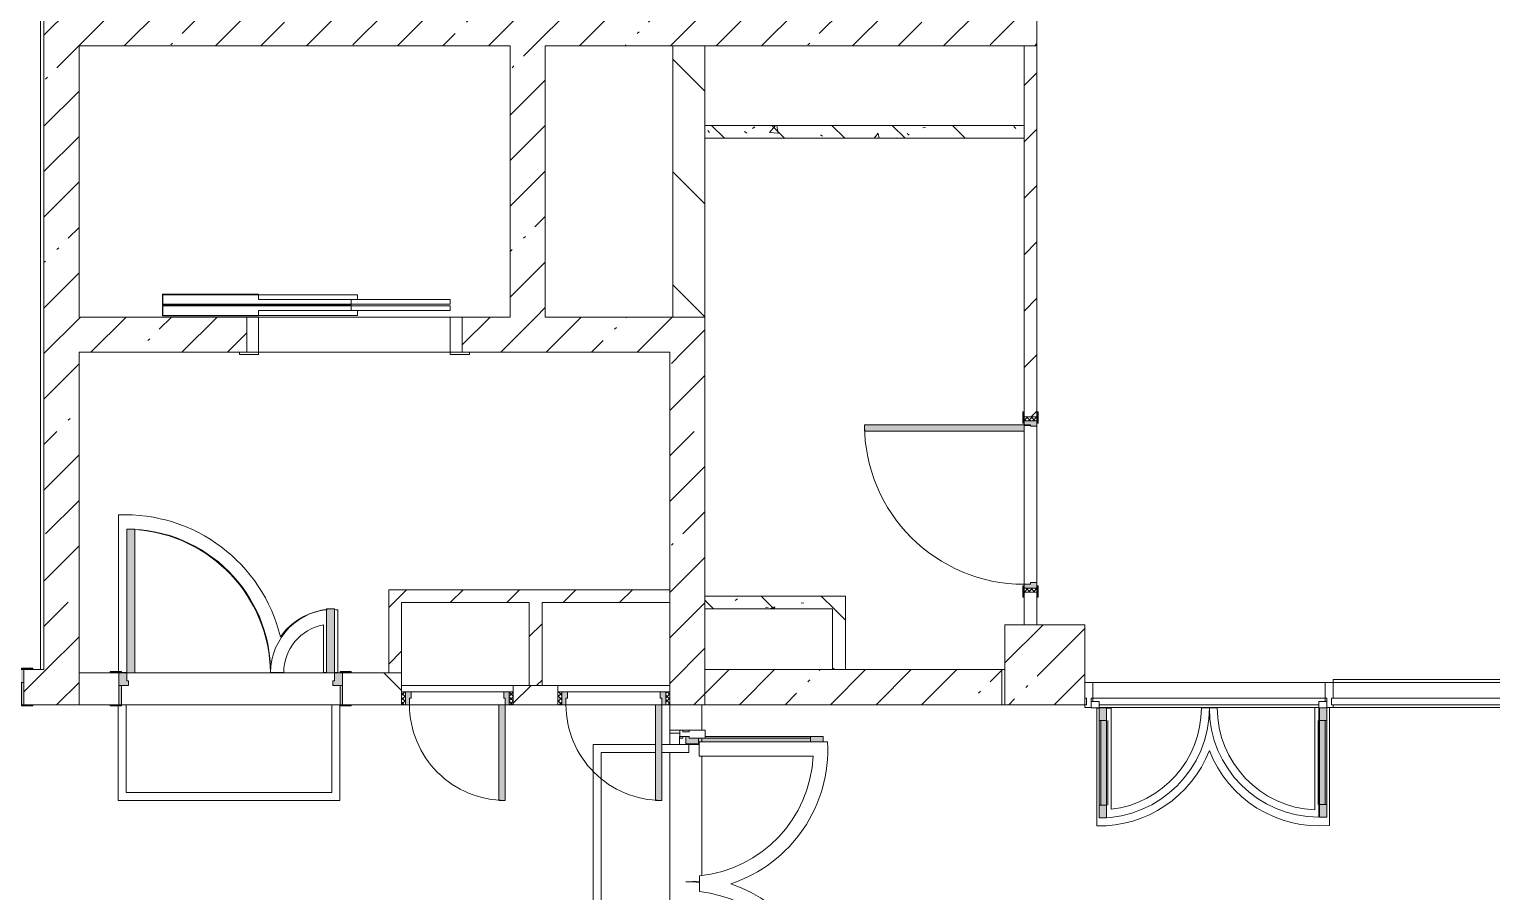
# Model space of a CAD drawing. Header units: millimetres. Extents: x 35098 to 231722, y -8553 to 29000.
# Drawn here: x 199200 to 208361, y 12227 to 17634 of the extents above; entities that cross this region are included whole.
import ezdxf

# ---------------------------------------------------------------- set-up
doc = ezdxf.new("R2010")
doc.units = ezdxf.units.MM
for name, color, linetype, lineweight, true_color in [('A-DETL-GENF-2', 7, 'Continuous', 5, 0xe2e2e2), ('A-DETL-GENF-3', 7, 'Continuous', 5, 0xaaaaaa), ('A-DOOR-2', 7, 'Continuous', 5, 0xaaaaaa), ('A-DOOR-3', 7, 'Continuous', 5, 0xe2e2e2), ('A-DOOR-FRAM-1', 7, 'Continuous', 5, 0xe2e2e2), ('A-DOOR-FRAM-2', 7, 'Continuous', 5, 0xaaaaaa), ('A-FLOR-1', 7, 'Continuous', 5, 0xaaaaaa), ('I-WALL-5', 7, 'Continuous', 5, 0x787878)]:
    doc.layers.add(name, color=color, linetype=linetype, lineweight=lineweight, true_color=true_color)
for name, color, linetype, lineweight in [('A-GLAZ-CURT-1', 7, 'Continuous', 5), ('A-GLAZ-CWMG-1', 7, 'Continuous', 5), ('A-WALL', 7, 'Continuous', 9), ('I-WALL-3', 7, 'Continuous', 5), ('S-COLS-1', 7, 'Continuous', 5)]:
    doc.layers.add(name, color=color, linetype=linetype, lineweight=lineweight)
pattern_1 = [(45, (104712.3, 0), (-285.1231, 285.1231), []), (45, (104997.44, 0), (-285.1231, 285.1231), [504.031, -100.806, 16.764, -84.042])]
pattern_2 = [(135, (104712.3, 0), (-353.5534, -353.5534), [])]
pattern_3 = [(45, (104712.32, 0), (-176.7767, 176.7767), [])]
pattern_4 = [(135, (104712.3, 0), (-377.1708, -377.1708), [533.4, -88.9, 17.78, -88.9]), (135, (104712.3, 376.94), (-377.1708, -377.1708), []), (50, (104712.3, 0), (637.6445, -55.7866), [66.675, -733.425]), (355, (104712.3, 0), (-123.3494, 668.6992), [53.34, -586.74]), (100.451, (104765.45, -4.65), (514.299, 612.908), [56.665, -623.315]), (46.184, (104712.3, 177.8), (948.7764, -147.1497), [100.012, -1100.137]), (96.636, (104791.4, 165.5), (830.909, 865.997), [84.998, -934.973]), (351.184, (104712.3, 177.8), (830.918, 865.988), [80.01, -880.11]), (21, (104801.2, 133.35), (530.6506, -357.9283), [66.675, -733.425]), (326, (104801.2, 133.35), (216.308, 644.6585), [53.34, -586.74]), (71.451, (104845.44, 103.5), (746.9596, 286.7243), [56.665, -623.315]), (37.5, (104712.32, 0), (10.81053, 295.9426), [16.764, -562.864, 16.764, -578.866, -588.962]), (37.5, (104712.32, 0), (10.81053, 295.9426), [-1175.258, 16.764, -572.198]), (7.5, (104712.3, 0), (233.8692, 350.6318), [16.764, -322.834, 16.764, -549.529, -224.472]), (7.5, (104712.3, 0), (233.8692, 350.6318), [-905.891, 16.764, -207.708]), (327.5, (104514.07, 0), (474.5678, -20.0513), [16.764, -205.486, 16.764, -676.656, -920.115]), (327.5, (104514.07, 0), (474.5678, -20.0513), [-915.67, 16.764, -903.351]), (317.5, (104425.17, 0), (518.4522, 88.9934), [16.764, -272.161, 16.764, -443.738, -653.415]), (317.5, (104425.17, 0), (518.4522, 88.9934), [-749.427, 16.764, -636.651])]

# ---------------------------------------------------------------- blocks, each defined once
blk = doc.blocks.new('110_Дверь_СКБ_1Ст_Внутренняя1 - Д-3б_п_ 1100x2100h_много всего 2-32816779-2_7_2_птичка')
at = {"layer": 'A-DOOR-2'}
h = blk.add_hatch(dxfattribs=at)
h.set_pattern_fill('FP_143', color=256, style=0, pattern_type=2)
h.set_pattern_definition([(135, (1751.41, 104.685), (-14.14214, -14.14214), []), (225, (1751.41, 104.685), (14.14214, -14.14214), [])])
h.paths.add_polyline_path([(537.5, -40), (562.5, -40), (562.5, 40), (537.5, 40)])
at = {"layer": 'A-DOOR-3'}
h = blk.add_hatch(color=256, dxfattribs=at)
h.paths.add_polyline_path([(-512.5, 40), (-512.5, -40), (-477.5, -40), (-477.5, 0), (-487.5, 0), (-487.5, 40)])
h.paths.add_polyline_path([(502.5, 0), (502.5, -40), (537.5, -40), (537.5, 40), (512.5, 40), (512.5, 0)])
at = {"layer": 'A-DOOR-FRAM-1'}
for points in [[(472.5, 40), (512.5, 40), (512.5, 1040), (472.5, 1040)], [(-567.5, 40), (-497.5, 40), (-497.5, 48), (-567.5, 48)], [(522.5, 40), (592.5, 40), (592.5, 48), (522.5, 48)], [(-567.5, -48), (-497.5, -48), (-497.5, -40), (-567.5, -40)], [(522.5, -48), (592.5, -48), (592.5, -40), (522.5, -40)]]:
    blk.add_hatch(color=256, dxfattribs=at).paths.add_polyline_path(points)
at = {"layer": 'A-DOOR-FRAM-2'}
h = blk.add_hatch(dxfattribs=at)
h.set_pattern_fill('FP_144', color=256, style=0, pattern_type=2)
h.set_pattern_definition([(45, (-371.384, 104.685), (-14.1421, 14.1421), []), (135, (-371.384, 104.685), (-14.1421, -14.1421), [])])
h.paths.add_polyline_path([(-537.5, -40), (-512.5, -40), (-512.5, 40), (-537.5, 40)])
at = {"layer": 'A-DOOR-2'}
for p, q in [((512.5, 1040), (472.5, 1040)), ((472.5, 1040), (472.5, 40)), ((512.5, 40), (512.5, 1040)), ((472.5, 40), (512.5, 40))]:
    blk.add_line(p, q, dxfattribs=at)
blk.add_arc((512.5, 40), 1000, 90, 180, dxfattribs=at)
at = {"layer": 'A-DOOR-FRAM-2'}
for p, q in [((-497.5, 48), (-567.5, 48)), ((-567.5, 48), (-567.5, 40)), ((-567.5, 40), (-497.5, 40)), ((-512.5, 40), (-537.5, 40)), ((-537.5, 40), (-537.5, -40)), ((-487.5, 40), (-512.5, 40)), ((-512.5, 40), (-512.5, -40)), ((-512.5, -40), (-512.5, 40)), ((-497.5, 40), (-512.5, 40)), ((-512.5, 40), (-512.5, 39)), ((-512.5, 39), (-497.5, 39)), ((-497.5, 40), (-497.5, 48)), ((-497.5, 39), (-497.5, 40)), ((-487.5, 0), (-487.5, 40)), ((-477.5, 0), (-487.5, 0)), ((-477.5, -40), (-477.5, 0)), ((512.5, 0), (502.5, 0)), ((502.5, 0), (502.5, -40)), ((512.5, 40), (512.5, 0)), ((537.5, 40), (512.5, 40)), ((592.5, 48), (522.5, 48)), ((522.5, 48), (522.5, 40)), ((537.5, 40), (522.5, 40)), ((522.5, 40), (522.5, 39)), ((522.5, 40), (592.5, 40)), ((522.5, 39), (537.5, 39)), ((537.5, -40), (537.5, 40)), ((562.5, 40), (537.5, 40)), ((537.5, 40), (537.5, -40)), ((537.5, 39), (537.5, 40)), ((562.5, -40), (562.5, 40)), ((592.5, 40), (592.5, 48)), ((-497.5, -40), (-567.5, -40)), ((-567.5, -40), (-567.5, -48)), ((-567.5, -48), (-497.5, -48)), ((-537.5, -40), (-512.5, -40)), ((-497.5, -39), (-512.5, -39)), ((-512.5, -39), (-512.5, -40)), ((-512.5, -40), (-477.5, -40)), ((-512.5, -40), (-497.5, -40)), ((-497.5, -40), (-497.5, -39)), ((-497.5, -48), (-497.5, -40)), ((502.5, -40), (537.5, -40)), ((537.5, -39), (522.5, -39)), ((522.5, -39), (522.5, -40)), ((522.5, -40), (537.5, -40)), ((592.5, -40), (522.5, -40)), ((522.5, -40), (522.5, -48)), ((522.5, -48), (592.5, -48)), ((537.5, -40), (537.5, -39)), ((537.5, -40), (562.5, -40)), ((592.5, -48), (592.5, -40))]:
    blk.add_line(p, q, dxfattribs=at)
blk = doc.blocks.new('110_Дверь_СКБ_2Ст - Д-1_л_Лестничная клетка EIS60 2-32142534-2_7_2_птичка')
at = {"layer": 'A-DOOR-3'}
for points in [[(662.5, 110), (662.5, 1010), (612.5, 1010), (612.5, 110)], [(-587.5, 510), (-637.5, 510), (-637.5, 110), (-587.5, 110), (-587.5, 433.2)], [(712.5, 30), (697.5, 30), (697.5, -110), (712.5, -110), (712.5, -30.6)]]:
    blk.add_hatch(color=256, dxfattribs=at).paths.add_polyline_path(points)
h = blk.add_hatch(color=256, dxfattribs=at)
h.paths.add_polyline_path([(712.5, 110), (662.5, 110), (662.5, 60), (652.5, 60), (652.5, 30), (712.5, 30)])
h.paths.add_polyline_path([(-627.5, 30), (-627.5, 60), (-637.5, 60), (-637.5, 110), (-687.5, 110), (-687.5, 30)])
at = {"layer": 'A-DOOR-FRAM-1'}
for points in [[(-672.5, 110), (-672.5, 118), (-742.5, 118), (-742.5, 110)], [(767.5, 110), (767.5, 118), (697.5, 118), (697.5, 110)], [(-672.5, 30), (-687.5, 30), (-687.5, -110), (-672.5, -110), (-672.5, -30.6)], [(-672.5, -110), (-742.5, -110), (-742.5, -118), (-672.5, -118)], [(767.5, -118), (767.5, -110), (697.5, -110), (697.5, -118)]]:
    blk.add_hatch(color=256, dxfattribs=at).paths.add_polyline_path(points)
at = {"layer": 'A-DOOR-2'}
for p, q in [((662.5, 1010), (612.5, 1010)), ((612.5, 1010), (612.5, 110)), ((662.5, 110), (662.5, 1010)), ((-637.5, 510), (-637.5, 110)), ((-587.5, 510), (-637.5, 510)), ((-587.5, 110), (-587.5, 510)), ((-637.5, 110), (-587.5, 110)), ((612.5, 110), (662.5, 110))]:
    blk.add_line(p, q, dxfattribs=at)
for centre, radius, start, end in [((662.5, 110), 900, 90, 180), ((-637.5, 110), 400, 360, 90)]:
    blk.add_arc(centre, radius, start, end, dxfattribs=at)
at = {"layer": 'A-DOOR-FRAM-2'}
for p, q in [((-672.5, 118), (-742.5, 118)), ((-742.5, 118), (-742.5, 110)), ((-742.5, 110), (-672.5, 110)), ((-637.5, 110), (-687.5, 110)), ((-687.5, 110), (-687.5, 30)), ((-672.5, 110), (-672.5, 118)), ((-637.5, 60), (-637.5, 110)), ((662.5, 110), (662.5, 60)), ((712.5, 110), (662.5, 110)), ((767.5, 118), (697.5, 118)), ((697.5, 118), (697.5, 110)), ((697.5, 110), (767.5, 110)), ((712.5, 30), (712.5, 110)), ((767.5, 110), (767.5, 118)), ((-687.5, 30), (-627.5, 30)), ((-672.5, 30), (-687.5, 30)), ((-687.5, 30), (-687.5, -110)), ((-672.5, -110), (-672.5, 30)), ((-627.5, 60), (-637.5, 60)), ((-627.5, 30), (-627.5, 60)), ((662.5, 60), (652.5, 60)), ((652.5, 60), (652.5, 30)), ((652.5, 30), (712.5, 30)), ((712.5, 30), (697.5, 30)), ((697.5, 30), (697.5, -110)), ((712.5, -110), (712.5, 30)), ((-672.5, -110), (-742.5, -110)), ((-742.5, -110), (-742.5, -118)), ((-742.5, -118), (-672.5, -118)), ((-687.5, -110), (-672.5, -110)), ((-672.5, -118), (-672.5, -110)), ((697.5, -110), (712.5, -110)), ((767.5, -110), (697.5, -110)), ((697.5, -110), (697.5, -118)), ((697.5, -118), (767.5, -118)), ((767.5, -118), (767.5, -110))]:
    blk.add_line(p, q, dxfattribs=at)
blk = doc.blocks.new('110_Дверь_СКБ_2Ст - Д-3а 1450x2100h_Лестничная клетка из коридора-32352288-2_7_2_птичка')
at = {"layer": 'A-DOOR-3'}
for points in [[(-587.5, 100), (-587.5, 1000), (-637.5, 1000), (-637.5, 100)], [(662.5, 100), (662.5, 500), (612.5, 500), (612.5, 100)], [(712.5, -100), (712.5, 20), (697.5, 20), (697.5, -100)]]:
    blk.add_hatch(color=256, dxfattribs=at).paths.add_polyline_path(points)
h = blk.add_hatch(color=256, dxfattribs=at)
h.paths.add_polyline_path([(-627.5, 20), (-627.5, 50), (-637.5, 50), (-637.5, 100), (-687.5, 100), (-687.5, 20)])
h.paths.add_polyline_path([(712.5, 20), (712.5, 100), (662.5, 100), (662.5, 50), (652.5, 50), (652.5, 20)])
at = {"layer": 'A-DOOR-FRAM-1'}
for points in [[(-672.5, 100), (-672.5, 108), (-742.5, 108), (-742.5, 100)], [(767.5, 100), (767.5, 108), (697.5, 108), (697.5, 100)], [(-672.5, -100), (-672.5, 20), (-687.5, 20), (-687.5, -100)], [(-672.5, -108), (-672.5, -100), (-742.5, -100), (-742.5, -108)], [(767.5, -108), (767.5, -100), (697.5, -100), (697.5, -108)]]:
    blk.add_hatch(color=256, dxfattribs=at).paths.add_polyline_path(points)
at = {"layer": 'A-DOOR-2'}
for p, q in [((-637.5, 1000), (-637.5, 100)), ((-587.5, 1000), (-637.5, 1000)), ((-587.5, 100), (-587.5, 1000)), ((662.5, 500), (612.5, 500)), ((612.5, 500), (612.5, 100)), ((662.5, 100), (662.5, 500)), ((-637.5, 100), (-587.5, 100)), ((612.5, 100), (662.5, 100))]:
    blk.add_line(p, q, dxfattribs=at)
for centre, radius, start, end in [((-637.5, 100), 900, 0, 90), ((662.5, 100), 400, 90, 180)]:
    blk.add_arc(centre, radius, start, end, dxfattribs=at)
at = {"layer": 'A-DOOR-FRAM-2'}
for p, q in [((-672.5, 108), (-742.5, 108)), ((-742.5, 108), (-742.5, 100)), ((-742.5, 100), (-672.5, 100)), ((-637.5, 100), (-687.5, 100)), ((-687.5, 100), (-687.5, 20)), ((-672.5, 100), (-672.5, 108)), ((-637.5, 50), (-637.5, 100)), ((662.5, 100), (662.5, 50)), ((712.5, 100), (662.5, 100)), ((767.5, 108), (697.5, 108)), ((697.5, 108), (697.5, 100)), ((697.5, 100), (767.5, 100)), ((712.5, 20), (712.5, 100)), ((767.5, 100), (767.5, 108)), ((-687.5, 20), (-627.5, 20)), ((-672.5, 20), (-687.5, 20)), ((-687.5, 20), (-687.5, -100)), ((-672.5, -100), (-672.5, 20)), ((-627.5, 50), (-637.5, 50)), ((-627.5, 20), (-627.5, 50)), ((662.5, 50), (652.5, 50)), ((652.5, 50), (652.5, 20)), ((652.5, 20), (712.5, 20)), ((712.5, 20), (697.5, 20)), ((697.5, 20), (697.5, -100)), ((712.5, -100), (712.5, 20)), ((-672.5, -100), (-742.5, -100)), ((-742.5, -100), (-742.5, -108)), ((-742.5, -108), (-672.5, -108)), ((-687.5, -100), (-672.5, -100)), ((-672.5, -108), (-672.5, -100)), ((697.5, -100), (712.5, -100)), ((767.5, -100), (697.5, -100)), ((697.5, -100), (697.5, -108)), ((697.5, -108), (767.5, -108)), ((767.5, -108), (767.5, -100))]:
    blk.add_line(p, q, dxfattribs=at)
blk = doc.blocks.new('110_Дверь_СКБ_1Ст - д-18 700x2100h_Технический шкаф ЭОМ и СС-23698042-2_7_2_птичка')
at = {"layer": 'A-DOOR-2'}
h = blk.add_hatch(dxfattribs=at)
h.set_pattern_fill('FP_178', color=256, style=0, pattern_type=2)
h.set_pattern_definition([(135, (1951.41, 124.685), (-14.14214, -14.14214), []), (225, (1951.41, 124.685), (14.14214, -14.14214), [])])
h.paths.add_polyline_path([(362.5, 60), (337.5, 60), (337.5, -20), (362.5, -20)])
at = {"layer": 'A-DOOR-3'}
h = blk.add_hatch(color=256, dxfattribs=at)
h.paths.add_polyline_path([(312.5, 60), (312.5, 20), (302.5, 20), (302.5, -20), (337.5, -20), (337.5, 60)])
h.paths.add_polyline_path([(-287.5, 60), (-312.5, 60), (-312.5, -20), (-277.5, -20), (-277.5, 20), (-287.5, 20)])
at = {"layer": 'A-DOOR-FRAM-1'}
blk.add_hatch(color=256, dxfattribs=at).paths.add_polyline_path([(-247.5, 660), (-287.5, 660), (-287.5, 60), (-247.5, 60), (-247.5, 503.6)])
at = {"layer": 'A-DOOR-FRAM-2'}
h = blk.add_hatch(dxfattribs=at)
h.set_pattern_fill('FP_179', color=256, style=0, pattern_type=2)
h.set_pattern_definition([(45, (-171.384, 124.685), (-14.1421, 14.1421), []), (135, (-171.384, 124.685), (-14.1421, -14.1421), [])])
h.paths.add_polyline_path([(-312.5, 60), (-337.5, 60), (-337.5, -20), (-312.5, -20)])
at = {"layer": 'A-DOOR-2'}
for p, q in [((-287.5, 660), (-287.5, 60)), ((-247.5, 660), (-287.5, 660)), ((-247.5, 60), (-247.5, 660)), ((-287.5, 60), (-247.5, 60))]:
    blk.add_line(p, q, dxfattribs=at)
blk.add_arc((-287.5, 60), 600, 360, 90, dxfattribs=at)
at = {"layer": 'A-DOOR-FRAM-2'}
for p, q in [((-312.5, 60), (-337.5, 60)), ((-337.5, 60), (-337.5, -20)), ((-287.5, 60), (-312.5, 60)), ((-312.5, 60), (-312.5, -20)), ((-312.5, -20), (-312.5, 60)), ((-287.5, 20), (-287.5, 60)), ((-277.5, 20), (-287.5, 20)), ((-277.5, -20), (-277.5, 20)), ((-247.5, 60), (312.5, 60)), ((312.5, 20), (302.5, 20)), ((302.5, 20), (302.5, -20)), ((312.5, 60), (312.5, 20)), ((337.5, 60), (312.5, 60)), ((337.5, -20), (337.5, 60)), ((362.5, 60), (337.5, 60)), ((337.5, 60), (337.5, -20)), ((362.5, -20), (362.5, 60)), ((-337.5, -20), (-312.5, -20)), ((-312.5, -20), (-277.5, -20)), ((302.5, -20), (-277.5, -20)), ((302.5, -20), (337.5, -20)), ((337.5, -20), (362.5, -20))]:
    blk.add_line(p, q, dxfattribs=at)
blk = doc.blocks.new('BSC_Колонна _Прямоугольная - 500х500-17857564-2_7_2_птичка')
at = {"layer": 'S-COLS-1'}
h = blk.add_hatch(dxfattribs=at)
h.set_pattern_fill('FP_209', color=256, style=0, pattern_type=2)
h.set_pattern_definition([(45, (-100850, -13650), (-285.1231, 285.1231), []), (45, (-100564.88, -13650), (-285.1231, 285.1231), [504.031, -100.806, 16.764, -84.042])])
h.paths.add_polyline_path([(-250, -250), (250, -250), (250, 250), (-250, 250), (-250, -115.2)])
for p, q in [((250, 250), (-250, 250)), ((-250, 250), (-250, -250)), ((250, -250), (250, 250)), ((-250, -250), (250, -250))]:
    blk.add_line(p, q, dxfattribs=at)
blk = doc.blocks.new('DOR_Дверь лифта - 1350х2050h-19118285-2_7_2_птичка')
at = {"layer": 'A-DOOR-2'}
for p, q in [((-600, 125), (-720, 125)), ((-720, 125), (-720, 110)), ((-720, 110), (-600, 110)), ((-675, 110), (-675, -110)), ((-600, 110), (-675, 110)), ((-600, 110), (-600, 125)), ((600, 110), (-600, 110)), ((-600, 110), (-600, -110)), ((720, 125), (600, 125)), ((600, 125), (600, 110)), ((600, -110), (600, 110)), ((675, 110), (600, 110)), ((600, 110), (720, 110)), ((675, -110), (675, 110)), ((720, 110), (720, 125)), ((-675, -110), (-600, -110)), ((-600, -110), (600, -110)), ((-600, -150), (-600, -180)), ((20, -150), (-600, -150)), ((-600, -180), (20, -180)), ((-20, -120), (-20, -150)), ((600, -120), (-20, -120)), ((-20, -150), (600, -150)), ((20, -180), (20, -150)), ((600, -110), (675, -110)), ((600, -150), (600, -120)), ((-600, -190), (-600, -220)), ((20, -190), (-600, -190)), ((-600, -220), (20, -220)), ((-20, -220), (-20, -250)), ((600, -220), (-20, -220)), ((-20, -250), (600, -250)), ((20, -220), (20, -190)), ((600, -250), (600, -220))]:
    blk.add_line(p, q, dxfattribs=at)
at = {"layer": 'A-DOOR-FRAM-2'}
for p, q in [((1200, -180), (20, -180)), ((20, -180), (20, -183)), ((20, -183), (1203, -183)), ((600, -117), (600, -120)), ((1203, -117), (600, -117)), ((600, -120), (1200, -120)), ((1200, -120), (1200, -180)), ((1203, -183), (1203, -117)), ((1203, -187), (20, -187)), ((20, -187), (20, -190)), ((20, -190), (1200, -190)), ((600, -250), (600, -253)), ((1200, -250), (600, -250)), ((600, -253), (1203, -253)), ((1200, -190), (1200, -250)), ((1203, -253), (1203, -187))]:
    blk.add_line(p, q, dxfattribs=at)
blk = doc.blocks.new('Дверь_Витражная_остекление_ - ВВ-7 остекление-32349468-2_7_2_птичка')
at = {"layer": 'A-DETL-GENF-2'}
for points in [[(-860, -106.8), (-860, -880), (-837.2, -880), (-837.2, -106.8), (-815, -106.8), (-815, -20), (-860, -20)], [(865, -103.8), (877.8, -103.8), (877.8, -880), (910, -880), (910, -140), (900, -140), (900, -40), (910, -40), (910, -20), (865, -20)]]:
    blk.add_hatch(color=256, dxfattribs=at).paths.add_polyline_path(points)
at = {"layer": 'A-DETL-GENF-3'}
for p, q in [((-815, -20), (-860, -20)), ((-860, -880), (-860, -20)), ((-815, -20), (-860, -20)), ((-860, -20), (-860, -880)), ((-815, -106.8), (-815, -20)), ((-815, -106.8), (-815, -20)), ((865, -103.8), (865, -20)), ((865, -20), (865, -103.8)), ((-860, -100), (-815, -100)), ((-850, -800), (-850, -100)), ((-806, -106.8), (-806, -100)), ((900, -100), (865, -100)), ((900, -800), (900, -140)), ((910, -880), (910, -140)), ((910, -880), (910, -140)), ((-860, -800), (-837.2, -800)), ((910, -800), (877.8, -800)), ((-860, -880), (-837.2, -880)), ((-860, -880), (-837.2, -880)), ((910, -880), (877.8, -880)), ((877.8, -880), (910, -880))]:
    blk.add_line(p, q, dxfattribs=at)
at = {"layer": 'A-DOOR-2'}
for p, q in [((-910, 20), (-860, 20)), ((-910, -20), (-910, 20)), ((-860, 20), (-860, -20)), ((860, 20), (910, 20)), ((860, -20), (860, 20)), ((910, 20), (910, -20)), ((-860, -20), (-910, -20)), ((-860, -880), (-860, -20)), ((910, -20), (860, -20)), ((860, -103.8), (860, -39))]:
    blk.add_line(p, q, dxfattribs=at)
for centre, start, end in [((-860, -20), 354.22155, 0), ((860, -20), 180, 185.77845), ((-860, -20), 270, 271.54729)]:
    blk.add_arc(centre, 860, start, end, dxfattribs=at)
blk = doc.blocks.new('Прямоугольный импост - Импост структурный с накладкой - 160мм Темный-32348142-2_7_2_птичка')
at = {"layer": 'A-GLAZ-CWMG-1'}
for p, q in [((0, 17), (-50, 17)), ((-50, 17), (-50, 0)), ((-50, 0), (-40, 0)), ((-40, 0), (-40, -40)), ((-10, -40), (-10, 0)), ((-10, 0), (0, 0)), ((0, 0), (0, 17)), ((-40, -40), (-50, -40)), ((-50, -40), (-50, -140)), ((0, -40), (-10, -40)), ((0, -140), (0, -40)), ((-50, -140), (0, -140))]:
    blk.add_line(p, q, dxfattribs=at)
blk = doc.blocks.new('Дверь_Витражная_остекление_ - ВВ-22-32429667-2_7_2_птичка')
at = {"layer": 'A-DETL-GENF-2'}
for points in [[(-642.5, -710), (-642.5, -20), (-687.5, -20), (-687.5, -710)], [(737.5, -705), (737.5, -20), (692.5, -20), (692.5, -705)]]:
    blk.add_hatch(color=256, dxfattribs=at).paths.add_polyline_path(points)
at = {"layer": 'A-DETL-GENF-3'}
for p, q in [((-642.5, -20), (-687.5, -20)), ((-687.5, -710), (-687.5, -20)), ((-642.5, -20), (-687.5, -20)), ((-687.5, -20), (-687.5, -710)), ((-642.5, -710), (-642.5, -20)), ((-642.5, -710), (-642.5, -20)), ((692.5, -705), (692.5, -20)), ((692.5, -20), (692.5, -705)), ((737.5, -705), (737.5, -20)), ((737.5, -705), (737.5, -20)), ((-687.5, -100), (-642.5, -100)), ((-677.5, -630), (-677.5, -100)), ((-633.5, -630), (-633.5, -100)), ((683.5, -625), (683.5, -100)), ((737.5, -100), (692.5, -100)), ((727.5, -625), (727.5, -100)), ((-687.5, -630), (-642.5, -630)), ((737.5, -625), (692.5, -625)), ((-687.5, -710), (-642.5, -710)), ((-687.5, -710), (-642.5, -710)), ((737.5, -705), (692.5, -705)), ((692.5, -705), (737.5, -705))]:
    blk.add_line(p, q, dxfattribs=at)
at = {"layer": 'A-DOOR-2'}
for p, q in [((-737.5, 20), (-687.5, 20)), ((-737.5, -20), (-737.5, 20)), ((-687.5, 20), (-687.5, -20)), ((687.5, 20), (737.5, 20)), ((687.5, -20), (687.5, 20)), ((737.5, 20), (737.5, -20)), ((-687.5, -20), (-737.5, -20)), ((-687.5, -710), (-687.5, -20)), ((687.5, -705), (687.5, -20)), ((737.5, -20), (687.5, -20))]:
    blk.add_line(p, q, dxfattribs=at)
for centre, radius, start, end in [((-687.5, -20), 690, 270, 0), ((687.5, -20), 685, 180, 270)]:
    blk.add_arc(centre, radius, start, end, dxfattribs=at)
blk = doc.blocks.new('Прямоугольный импост - Импост структурный с накладкой - 160мм Темный-V224-2_7_2_птичка')
at = {"layer": 'A-GLAZ-CWMG-1'}
for p, q in [((0, 17), (-40, 17)), ((-10, -40), (-10, 0)), ((-10, 0), (0, 0)), ((0, 0), (0, 17)), ((-40, -40), (-50, -40)), ((-50, -40), (-50, -140)), ((-40, -20), (-40, -40)), ((0, -40), (-10, -40)), ((-50, -140), (0, -140))]:
    blk.add_line(p, q, dxfattribs=at)
blk = doc.blocks.new('Прямоугольный импост - Импост структурный с накладкой - 160мм Темный-32427025-2_7_2_птичка')
at = {"layer": 'A-GLAZ-CWMG-1'}
for p, q in [((102605, 13540), (101150, 13540)), ((101150, 13420), (101150, 13440)), ((102605, 13440), (101150, 13440)), ((102565, 13400), (101190, 13400)), ((102565, 13383), (101190, 13383)), ((102605, 13440), (102605, 13420))]:
    blk.add_line(p, q, dxfattribs=at)
blk = doc.blocks.new('Системная панель - Стекло - 40мм-32427252-2_7_2_птичка')
at = {"layer": 'A-GLAZ-CURT-1'}
for p, q in [((720, 40), (-720, 40)), ((-720, 40), (-720, 0)), ((-720, 0), (720, 0)), ((720, 0), (720, 40))]:
    blk.add_line(p, q, dxfattribs=at)
blk = doc.blocks.new('Прямоугольный импост - Импост структурный с накладкой - 160мм Темный-32427244-2_7_2_птичка')
at = {"layer": 'A-GLAZ-CWMG-1'}
for p, q in [((-15, 17), (25, 17)), ((25, 0), (15, 0)), ((15, 0), (15, -40)), ((25, 17), (25, 0)), ((-25, -140), (-25, -40)), ((-25, -40), (-15, -40)), ((-15, -40), (-15, -20)), ((15, -40), (25, -40)), ((25, -40), (25, -140)), ((25, -140), (-25, -140))]:
    blk.add_line(p, q, dxfattribs=at)
blk = doc.blocks.new('Прямоугольный импост - Импост структурный с накладкой - 160мм Темный-32427250-2_7_2_птичка')
at = {"layer": 'A-GLAZ-CWMG-1'}
for p, q in [((104075, 13540), (102655, 13540)), ((104075, 13383), (102655, 13383))]:
    blk.add_line(p, q, dxfattribs=at)

msp = doc.modelspace()

# ---------------------------------------------------------------- hatches: boundary and pattern name
at = {"layer": 'I-WALL-3'}
h = msp.add_hatch(dxfattribs=at)
h.set_pattern_fill('FP_111', color=256, style=0, pattern_type=2)
h.set_pattern_definition(pattern_1)
h.paths.add_polyline_path([(203232.3, 17530), (205512.3, 17530), (205512.3, 17750), (199292.3, 17750), (199292.3, 17530), (202432.3, 17530)])
h = msp.add_hatch(dxfattribs=at)
h.set_pattern_fill('FP_111', color=256, style=0, pattern_type=2)
h.set_pattern_definition(pattern_1)
h.paths.add_polyline_path([(199512.3, 13620), (199512.3, 17530), (199292.3, 17530), (199292.3, 13620)])
h = msp.add_hatch(dxfattribs=at)
h.set_pattern_fill('FP_111', color=256, style=0, pattern_type=2)
h.set_pattern_definition(pattern_1)
h.paths.add_polyline_path([(202432.3, 15830), (202432.3, 17530), (202212.3, 17530), (202212.3, 15830)])
h = msp.add_hatch(dxfattribs=at)
h.set_pattern_fill('FP_114', color=256, style=0, pattern_type=2)
h.set_pattern_definition(pattern_2)
h.paths.add_polyline_path([(203432.3, 15830), (203432.3, 17530), (203232.3, 17530), (203232.3, 15830)])
h = msp.add_hatch(dxfattribs=at)
h.set_pattern_fill('FP_115', color=256, style=0, pattern_type=2)
h.set_pattern_definition(pattern_3)
h.paths.add_polyline_path([(205459.4, 13900), (205512.3, 13900), (205512.3, 14105), (205432.3, 14105), (205432.3, 13900)])
h.paths.add_polyline_path([(205512.3, 15205), (205512.3, 17530), (205432.3, 17530), (205432.3, 15205)])
h = msp.add_hatch(dxfattribs=at)
h.set_pattern_fill('FP_111', color=256, style=0, pattern_type=2)
h.set_pattern_definition(pattern_1)
h.paths.add_polyline_path([(199512.3, 15610), (200562.3, 15610), (200562.3, 15830), (199512.3, 15830)])
h.paths.add_polyline_path([(203212.3, 15610), (203432.3, 15610), (203432.3, 15830), (201912.3, 15830), (201912.3, 15610)])
h = msp.add_hatch(dxfattribs=at)
h.set_pattern_fill('FP_111', color=256, style=0, pattern_type=2)
h.set_pattern_definition(pattern_1)
h.paths.add_polyline_path([(203212.3, 13400), (203432.3, 13400), (203432.3, 15610), (203212.3, 15610), (203212.3, 13480)])
h = msp.add_hatch(dxfattribs=at)
h.set_pattern_fill('FP_115', color=256, style=0, pattern_type=2)
h.set_pattern_definition(pattern_3)
h.paths.add_polyline_path([(201532.3, 13600), (201532.3, 14120), (201452.3, 14120), (201452.3, 13600)])
h = msp.add_hatch(dxfattribs=at)
h.set_pattern_fill('FP_115', color=256, style=0, pattern_type=2)
h.set_pattern_definition(pattern_3)
h.paths.add_polyline_path([(202412.3, 14040), (203212.3, 14040), (203212.3, 14120), (201532.3, 14120), (201532.3, 14040), (202332.3, 14040)])
h = msp.add_hatch(dxfattribs=at)
h.set_pattern_fill('FP_115', color=256, style=0, pattern_type=2)
h.set_pattern_definition(pattern_3)
h.paths.add_polyline_path([(202412.3, 13520), (202412.3, 14040), (202332.3, 14040), (202332.3, 13520)])
h = msp.add_hatch(dxfattribs=at)
h.set_pattern_fill('FP_111', color=256, style=0, pattern_type=2)
h.set_pattern_definition(pattern_1)
h.paths.add_polyline_path([(199222.3, 13400), (199512.3, 13400), (199512.3, 13620), (199167.3, 13620), (199167.3, 13400)])
h.paths.add_polyline_path([(197742.3, 13400), (197767.3, 13400), (197767.3, 13620), (197742.3, 13620), (197742.3, 13534.8)])
h = msp.add_hatch(dxfattribs=at)
h.set_pattern_fill('FP_114', color=256, style=0, pattern_type=2)
h.set_pattern_definition(pattern_2)
h.paths.add_polyline_path([(201162.3, 13400), (201532.3, 13400), (201532.3, 13600), (201162.3, 13600), (201162.3, 13520)])
h.paths.add_polyline_path([(199562.3, 13400), (199762.3, 13400), (199762.3, 13600), (199512.3, 13600), (199512.3, 13400)])
h = msp.add_hatch(dxfattribs=at)
h.set_pattern_fill('FP_111', color=256, style=0, pattern_type=2)
h.set_pattern_definition(pattern_1)
h.paths.add_polyline_path([(203741.3, 13400), (205292.3, 13400), (205292.3, 13620), (203432.3, 13620), (203432.3, 13400)])
h = msp.add_hatch(dxfattribs=at)
h.set_pattern_fill('FP_212', color=256, style=0, pattern_type=2)
h.set_pattern_definition([(45, (104712.3, 0), (-427.6843, 427.6843), []), (45, (104997.44, 0), (-427.6843, 427.6843), [])])
h.paths.add_polyline_path([(202512.3, 13400), (202512.3, 13520), (202232.3, 13520), (202232.3, 13400)])
at = {"layer": 'I-WALL-5'}
h = msp.add_hatch(dxfattribs=at)
h.set_pattern_fill('FP_124', color=256, style=0, pattern_type=2)
h.set_pattern_definition(pattern_4)
h.paths.add_polyline_path([(205432.3, 16950), (205432.3, 17030), (203432.3, 17030), (203432.3, 16950), (203741.3, 16950)])
h = msp.add_hatch(dxfattribs=at)
h.set_pattern_fill('FP_124', color=256, style=0, pattern_type=2)
h.set_pattern_definition(pattern_4)
h.paths.add_polyline_path([(204232.3, 14000), (204312.3, 14000), (204312.3, 14080), (203432.3, 14080), (203432.3, 14000), (203741.3, 14000)])
h = msp.add_hatch(dxfattribs=at)
h.set_pattern_fill('FP_124', color=256, style=0, pattern_type=2)
h.set_pattern_definition(pattern_4)
h.paths.add_polyline_path([(204312.3, 13620), (204312.3, 14000), (204232.3, 14000), (204232.3, 13620)])

# ---------------------------------------------------------------- linework, layer by layer
at = {"layer": 'A-FLOR-1'}
for p, q in [((199271.3, 13620), (199271.3, 17750)), ((205472.3, 15150), (205432.3, 15150)), ((199758.7, 14589.2), (199758.7, 13608)), ((201132.8, 13601.1), (201132.8, 13994.7)), ((201042.8, 13900.9), (201042.8, 13601.1)), ((199777.3, 13601.1), (199812.3, 13601.1)), ((200711.2, 13601.1), (200794.3, 13601.1)), ((201042.8, 13601.1), (201062.3, 13601.1)), ((201112.3, 13601.1), (201132.8, 13601.1)), ((205292.3, 13620), (205312.3, 13620)), ((207367.3, 13540), (207367.3, 13557)), ((207367.3, 13557), (210242.3, 13557)), ((199756.8, 13392), (199756.8, 12800)), ((199806.8, 13400), (199777.3, 13400)), ((199806.8, 12850), (199806.8, 13400)), ((201146, 13400), (201096, 13400)), ((201096, 13400), (201096, 12850)), ((201146, 12800), (201146, 13400)), ((205312.3, 13400), (205292.3, 13400)), ((205902.3, 13378.5), (205887.4, 13378.5)), ((205887.4, 13378.5), (205887.4, 12640.2)), ((205976.7, 13378.5), (205947.3, 13378.5)), ((205976.7, 12744.3), (205976.7, 13378.5)), ((206642.3, 13380), (206542.3, 13380)), ((207277.3, 13381.5), (207252.6, 13381.5)), ((207252.6, 13381.5), (207252.6, 12740.7)), ((207344.9, 13381.5), (207327.3, 13381.5)), ((207344.9, 12642.7), (207344.9, 13381.5)), ((203276.3, 13221.2), (203212.3, 13221.2)), ((202732.3, 13150), (202732.3, 11481.2)), ((203122.3, 13150), (202732.3, 13150)), ((203273.3, 13150), (203162.3, 13150)), ((203332.3, 13150), (203313.3, 13150)), ((203332.3, 13100), (203332.3, 13150)), ((204200.7, 13167.8), (203397.1, 13167.8)), ((203397.1, 13167.8), (203397.1, 13078)), ((202782.3, 11531.2), (202782.3, 13100)), ((202782.3, 13100), (203122.3, 13100)), ((203162.3, 13100), (203332.3, 13100)), ((203397.1, 13078), (204111.1, 13078)), ((201096, 12850), (199806.8, 12850)), ((199756.8, 12800), (201146, 12800)), ((203398.6, 12327), (203398.6, 12228.6))]:
    msp.add_line(p, q, dxfattribs=at)
for centre, radius, start, end in [((199801.3, 13590.1), 1000, 13.54971, 92.43764), ((199801.3, 13590.1), 910, 0.6926, 86.14974), ((201099.3, 13601.1), 395, 95.37122, 145.57769), ((201099.3, 13601.1), 395, 85.12655, 88.10651), ((201099.3, 13601.1), 305, 100.66451, 180), ((205902.3, 13380), 640, 276.67397, 0), ((207282.3, 13380), 640, 180, 267.33511), ((203317.1, 13117.8), 885, 288.26618, 3.23877), ((205902.3, 13380), 740, 268.84165, 338.81722), ((207282.3, 13380), 740, 201.18278, 274.85352), ((203317.1, 13117.8), 795, 275.8832, 357.13064), ((203317.1, 11452.8), 870, 360, 71.40745), ((203317.1, 11452.8), 780, 6.57701, 84.00325)]:
    msp.add_arc(centre, radius, start, end, dxfattribs=at)
at = {"layer": 'A-WALL'}
for p, q in [((203432.3, 17530), (203232.3, 17530)), ((205512.3, 17530), (205432.3, 17530)), ((203432.3, 17030), (203432.3, 16950)), ((205432.3, 16950), (205432.3, 17030)), ((203232.3, 15830), (203432.3, 15830)), ((203212.3, 14040), (203212.3, 14120)), ((203432.3, 14080), (203432.3, 14000)), ((201452.3, 13600), (201532.3, 13600)), ((204232.3, 13620), (204312.3, 13620)), ((202332.3, 13520), (202412.3, 13520))]:
    msp.add_line(p, q, dxfattribs=at)
at = {"layer": 'I-WALL-3'}
for p, q in [((205512.3, 15235), (205512.3, 20755)), ((199292.3, 17750), (199292.3, 13620)), ((199512.3, 15830), (199512.3, 17530)), ((199512.3, 17530), (202212.3, 17530)), ((202212.3, 17530), (202212.3, 15830)), ((202432.3, 17530), (203232.3, 17530)), ((202432.3, 15830), (202432.3, 17530)), ((203232.3, 17530), (203232.3, 15830)), ((203432.3, 17530), (205432.3, 17530)), ((203432.3, 17030), (203432.3, 17530)), ((205432.3, 17530), (205432.3, 17030)), ((205432.3, 17030), (203432.3, 17030)), ((203432.3, 16950), (205432.3, 16950)), ((203432.3, 14080), (203432.3, 16950)), ((205432.3, 16950), (205432.3, 15235)), ((200562.3, 15830), (199512.3, 15830)), ((200562.3, 15610), (200562.3, 15830)), ((202212.3, 15830), (201912.3, 15830)), ((201912.3, 15830), (201912.3, 15610)), ((203232.3, 15830), (202432.3, 15830)), ((199512.3, 15610), (200562.3, 15610)), ((199512.3, 15610), (199512.3, 13400)), ((201912.3, 15610), (203212.3, 15610)), ((203212.3, 15610), (203212.3, 14120)), ((205512.3, 15145), (205512.3, 14165)), ((205432.3, 14155), (205432.3, 15115)), ((201452.3, 14120), (201452.3, 13600)), ((203212.3, 14120), (201452.3, 14120)), ((201532.3, 13480), (201532.3, 14040)), ((201532.3, 14040), (202332.3, 14040)), ((202332.3, 14040), (202332.3, 13520)), ((202412.3, 14040), (203212.3, 14040)), ((202412.3, 13520), (202412.3, 14040)), ((203212.3, 14040), (203212.3, 13480)), ((204312.3, 14080), (203432.3, 14080)), ((204312.3, 13620), (204312.3, 14080)), ((205432.3, 14075), (205432.3, 13900)), ((205512.3, 13900), (205512.3, 14075)), ((203432.3, 14000), (204232.3, 14000)), ((203432.3, 13400), (203432.3, 14000)), ((204232.3, 14000), (204232.3, 13620)), ((199292.3, 13620), (199222.3, 13620)), ((199707.3, 13600), (199512.3, 13600)), ((199862.3, 13600), (201062.3, 13600)), ((201452.3, 13600), (201217.3, 13600)), ((204232.3, 13620), (203432.3, 13620)), ((205292.3, 13620), (204312.3, 13620)), ((205292.3, 13400), (205292.3, 13620)), ((201532.3, 13520), (202332.3, 13520)), ((202232.3, 13520), (202232.3, 13480)), ((202412.3, 13520), (203212.3, 13520)), ((202512.3, 13480), (202512.3, 13520)), ((199222.3, 13400), (199512.3, 13400)), ((199512.3, 13400), (199707.3, 13400)), ((201096, 13400), (199806.8, 13400)), ((201217.3, 13400), (201532.3, 13400)), ((202232.3, 13400), (202512.3, 13400)), ((203432.3, 13400), (203212.3, 13400)), ((203212.3, 13400), (203212.3, 13150)), ((203412.3, 13240), (203412.3, 13400)), ((203432.3, 13400), (205292.3, 13400)), ((203212.3, 13240), (203412.3, 13240)), ((203412.3, 13190), (203412.3, 13167.8)), ((203212.3, 11531.2), (203212.3, 13100)), ((203412.3, 13078), (203412.3, 12329.3))]:
    msp.add_line(p, q, dxfattribs=at)

# ---------------------------------------------------------------- block references
at = {"layer": 'A-DOOR-2'}
for name, p, rotation in [('DOR_Дверь лифта - 1350х2050h-19118285-2_7_2_птичка', (201237.3, 15720), 180), ('110_Дверь_СКБ_1Ст_Внутренняя1 - Д-3б_п_ 1100x2100h_много всего 2-32816779-2_7_2_птичка', (205472.3, 14642.5), 90), ('110_Дверь_СКБ_1Ст - д-18 700x2100h_Технический шкаф ЭОМ и СС-23698042-2_7_2_птичка', (201894.8, 13460), 180), ('110_Дверь_СКБ_1Ст - д-18 700x2100h_Технический шкаф ЭОМ и СС-23698042-2_7_2_птичка', (202874.8, 13460), 180), ('Дверь_Витражная_остекление_ - ВВ-7 остекление-32349468-2_7_2_птичка', (203293.3, 12290), 89.99999999999993)]:
    msp.add_blockref(name, p, dxfattribs=dict(at, rotation=rotation))
for name, p in [('110_Дверь_СКБ_2Ст - Д-1_л_Лестничная клетка EIS60 2-32142534-2_7_2_птичка', (198454.8, 13510)), ('110_Дверь_СКБ_2Ст - Д-3а 1450x2100h_Лестничная клетка из коридора-32352288-2_7_2_птичка', (200449.8, 13500)), ('Дверь_Витражная_остекление_ - ВВ-22-32429667-2_7_2_птичка', (206589.8, 13400))]:
    msp.add_blockref(name, p, dxfattribs=at)
at = {"layer": 'A-GLAZ-CURT-1'}
msp.add_blockref('Системная панель - Стекло - 40мм-32427252-2_7_2_птичка', (208077.3, 13400), dxfattribs=at)
at = {"layer": 'A-GLAZ-CWMG-1'}
for name, p, rotation in [('Прямоугольный импост - Импост структурный с накладкой - 160мм Темный-V224-2_7_2_птичка', (205812.3, 13400), 180), ('Прямоугольный импост - Импост структурный с накладкой - 160мм Темный-32348142-2_7_2_птичка', (203293.3, 13240), 89.99999999999993)]:
    msp.add_blockref(name, p, dxfattribs=dict(at, rotation=rotation))
for name in ['Прямоугольный импост - Импост структурный с накладкой - 160мм Темный-32427025-2_7_2_птичка', 'Прямоугольный импост - Импост структурный с накладкой - 160мм Темный-32427250-2_7_2_птичка']:
    msp.add_blockref(name, (104712.3, 0), dxfattribs=at)
at = {"layer": 'A-GLAZ-CWMG-1', "extrusion": (0, 0, -1), "rotation": 180}
msp.add_blockref('Прямоугольный импост - Импост структурный с накладкой - 160мм Темный-32427244-2_7_2_птичка', (-207342.3, 13400), dxfattribs=at)
at = {"layer": 'S-COLS-1'}
msp.add_blockref('BSC_Колонна _Прямоугольная - 500х500-17857564-2_7_2_птичка', (205562.3, 13650), dxfattribs=at)

doc.saveas('drawing.dxf')
